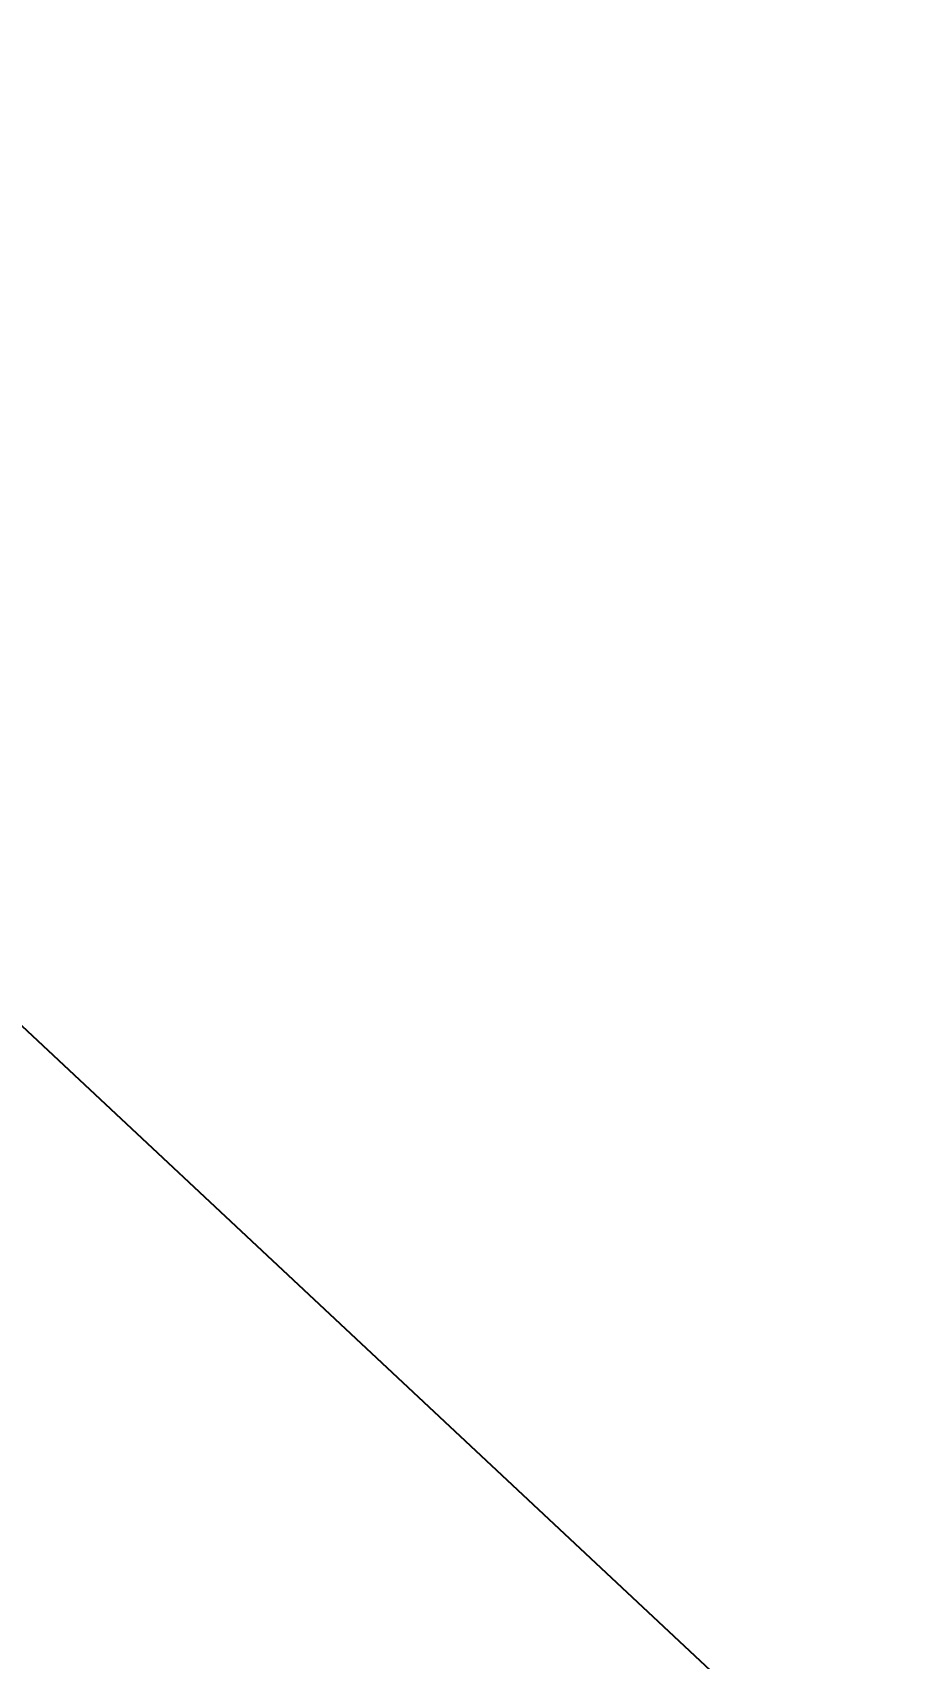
# Model space of a CAD drawing. Header units: metres. Extents: x 507649 to 509016, y 6966950 to 6967777.
# Drawn here: x 507854.8788 to 507855.0051, y 6967088.8163 to 6967089.049 of the extents above; entities that cross this region are included whole.
import ezdxf

# ---------------------------------------------------------------- set-up
doc = ezdxf.new("R2010")
doc.units = ezdxf.units.M
doc.linetypes.add('DIVIDE2', pattern=[15.875, 6.35, -3.175, 0, -3.175, 0, -3.175])
for name, color, linetype in [('C_WIPEOUT', 7, 'Continuous'), ('CONTOURS_MAJOR', 7, 'DIVIDE2'), ('EWS_BATTER TOE', 30, 'Continuous'), ('XREF', 7, 'Continuous')]:
    doc.layers.add(name, color=color, linetype=linetype)
doc.styles.add('NORTHROP', font='isocp.shx')

# ---------------------------------------------------------------- blocks, each defined once
blk = doc.blocks.new('XD_DESIGN_1')
at = {"layer": 'EWS_BATTER TOE'}
blk.add_polyline3d([(507859.75409, 6967084.73131, 3.58471), (507859.35251, 6967085.02923, 3.5857), (507858.95094, 6967085.32715, 3.58668), (507858.59935, 6967085.58799, 3.58755), (507858.48597, 6967085.67653, 3.58794), (507858.09086, 6967085.98297, 3.58926), (507857.69575, 6967086.2894, 3.59058), (507857.32022, 6967086.62072, 3.60246), (507856.95381, 6967086.96361, 3.61924), (507856.58739, 6967087.30651, 3.63603), (507856.22098, 6967087.6494, 3.65281), (507855.85456, 6967087.99229, 3.6696), (507855.48814, 6967088.33519, 3.68639), (507855.12173, 6967088.67808, 3.70317), (507854.75531, 6967089.02098, 3.71996), (507854.3889, 6967089.36387, 3.73674), (507854.02248, 6967089.70676, 3.75353), (507853.65606, 6967090.04966, 3.77031), (507853.28965, 6967090.39255, 3.7871), (507852.92323, 6967090.73545, 3.80389), (507852.55682, 6967091.07834, 3.82067)], dxfattribs=at)
blk = doc.blocks.new('XD_CONTOURS DESIGN_1')
at = {"layer": 'CONTOURS_MAJOR', "color": 7, "linetype": 'Continuous', "lineweight": -3, "insert": (507854.93449, 6967089.94088, 4), "char_height": 1.25, "width": 2.7784941, "attachment_point": 5, "rotation": 142.6578, "style": 'NORTHROP', "bg_fill": 3, "box_fill_scale": 1.04, "bg_fill_color": 256, "bg_fill_true_color": 13158600, "bg_fill_transparency": 0}
blk.add_mtext('4.00', dxfattribs=at)

msp = doc.modelspace()

# ---------------------------------------------------------------- wipeouts: each hides what was drawn before it
msp.add_wipeout([(507723.80108, 6967241.8088), (507736.90383, 6967250.00586), (507760.73669, 6967264.90885), (507764.66838, 6967265.96517), (507815.21331, 6967293.85954), (507837.49132, 6967302.37453), (507839.85621, 6967300.27614), (507840.89606, 6967298.79981), (507842.06573, 6967296.59082), (507838.87241, 6967292.80801), (507837.56449, 6967289.75055), (507837.011, 6967286.38367), (507836.28143, 6967278.32895), (507836.99711, 6967265.97253), (507843.10667, 6967257.95629), (507857.84775, 6967234.38619), (507868.3307, 6967217.50619), (507880.29366, 6967198.56358), (507889.54147, 6967183.51247), (507900.24235, 6967166.47486), (507910.84086, 6967149.64396), (507913.31155, 6967147.53945), (507914.12603, 6967146.22179), (507912.84102, 6967145.39437), (507912.43843, 6967143.45945), (507911.53739, 6967137.3865), (507916.13582, 6967130.33736), (507919.21477, 6967125.40923), (507922.18768, 6967124.48465), (507928.05398, 6967123.68679), (507927.78712, 6967121.72581), (507927.76347, 6967120.69857), (507927.92878, 6967120.068), (507928.08985, 6967119.32279), (507928.48989, 6967118.49681), (507930.34835, 6967115.51626), (507935.39547, 6967107.45244), (507936.36006, 6967105.62416), (507936.7066, 6967104.6961), (507936.92838, 6967103.65723), (507937.10857, 6967102.67377), (507937.16402, 6967101.64876), (507937.16745, 6967100.8966), (507937.16745, 6967100.12647), (507936.95726, 6967099.13755), (507936.63339, 6967098.16954), (507936.64246, 6967097.70555), (507936.01042, 6967096.22908), (507934.97324, 6967094.47783), (507929.09265, 6967087.2523), (507926.76232, 6967084.37801), (507923.37684, 6967080.3025), (507921.70807, 6967078.21081), (507915.3961, 6967070.4518), (507914.66461, 6967069.46286), (507914.15103, 6967068.8909), (507913.14524, 6967067.75746), (507911.62681, 6967066.42569), (507910.37188, 6967065.57633), (507908.57117, 6967064.66163), (507906.65858, 6967064.01261), (507905.67244, 6967063.79209), (507903.66558, 6967063.56464), (507902.15034, 6967063.58303), (507900.64576, 6967063.76336), (507899.1691, 6967064.10356), (507898.18879, 6967064.3683), (507897.72946, 6967064.60653), (507892.08251, 6967067.68925), (507875.81301, 6967077.91307), (507861.16891, 6967088.98356), (507846.1377, 6967100.95081), (507841.0126, 6967105.44074), (507839.92266, 6967106.57194), (507832.25631, 6967113.11213), (507824.40159, 6967120.62247), (507817.99539, 6967127.12335), (507809.34065, 6967136.23049), (507805.33729, 6967140.44585), (507800.51682, 6967145.52158), (507791.25568, 6967155.27313), (507776.50697, 6967170.80284), (507760.7081, 6967187.43832), (507754.4396, 6967194.16345), (507747.3302, 6967201.79074), (507740.58421, 6967210.47448), (507730.91552, 6967225.55693), (507725.56406, 6967234.49083), (507724.56335, 6967241.36884)]).dxf.layer = 'C_WIPEOUT'

# ---------------------------------------------------------------- next in the draw order: block references
at = {"layer": 'XREF'}
msp.add_blockref('XD_DESIGN_1', (0, 0), dxfattribs=at)

# ---------------------------------------------------------------- next in the draw order: block references
msp.add_blockref('XD_CONTOURS DESIGN_1', (0, 0), dxfattribs=at)

doc.saveas('drawing.dxf')
